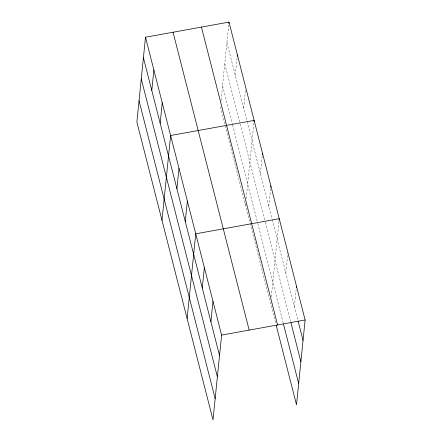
<?xml version="1.0" encoding="UTF-8"?>
<svg xmlns="http://www.w3.org/2000/svg" width="442" height="442" viewBox="0 0 442 442"><rect width="100%" height="100%" fill="white"/><g stroke="black" fill="none" stroke-linecap="round" stroke-linejoin="round"><path stroke-width="0.33" stroke-dasharray="2.21 1.66" d="M221.061 100.273L228.724 24.829M235.293 75.328L237.028 58.278M243.669 108.097L245.47 90.361M245.503 205.204L245.708 203.215M246.177 198.568L253.984 121.76M260.415 173.629L262.216 155.893M268.786 206.392L270.731 187.292M271.3 296.869L279.101 220.061M285.786 272.918L287.797 253.133M294.416 306.676L296.146 289.62M226.923 42.565L246.918 120.799M247.084 121.467L272.034 219.099M272.206 219.768L297.969 320.577M224.763 63.797L239.973 123.312M240.144 123.981L265.095 221.608M265.266 222.276L290.565 321.29M222.541 85.676L232.453 124.462M232.625 125.13L257.575 222.757M257.747 223.425L283.272 323.312M220.387 106.909L275.869 324.025"/><path stroke-width="0.66" d="M145.495 37.222L136.876 122.031L213 419.9L221.613 335.091L145.495 37.222L229 22.1L305.124 319.969L296.505 404.778L276.206 325.345M151.788 90.45L153.866 69.985M160.164 123.219L162.242 102.754M161.999 220.326L170.612 135.517L254.122 120.395L253.984 121.76M176.91 188.745L178.988 168.286M185.281 221.514L187.358 201.049M187.121 318.627L195.734 233.812L279.239 218.696L279.101 220.061M228.862 23.465L229 22.1M202.281 288.035L204.359 267.576M237.238 56.228L237.376 54.863M210.906 321.798L212.989 301.333M262.355 154.529L262.493 153.164M270.731 187.292L270.869 185.927M296.355 287.576L296.494 286.212M221.613 335.091L305.124 319.969M298.135 321.24L303.041 340.434M290.908 322.616L300.886 361.666M283.438 323.969L298.665 383.546M201.442 27.089L277.565 324.958M173.049 32.233L249.172 330.102M143.412 57.687L219.536 355.556M141.258 78.919L217.376 376.788M139.037 100.798L215.155 398.667"/></g></svg>
